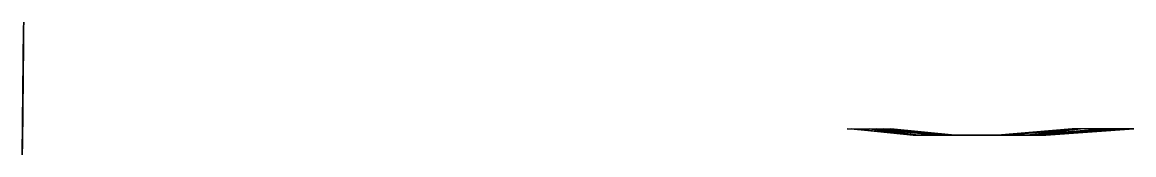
# Model space of a CAD drawing. Header units: inches. Extents: x -195 to 45, y -14 to 15.
import ezdxf

# ---------------------------------------------------------------- set-up
doc = ezdxf.new("R2010")
doc.units = ezdxf.units.IN
doc.header["$MEASUREMENT"] = 0
doc.layers.get('0').update_dxf_attribs({"color": 213, "true_color": 0xe158c7})

msp = doc.modelspace()

# ---------------------------------------------------------------- meshes
at = {"color": 136, "true_color": 0x068771}
mesh = msp.add_polyface(dxfattribs=at)
corners = [(45.41, -8.5, 6.01), (44.16, -8.5, -2.34), (25.72, -9.82, -0.32), (26.35, -9.82, 9.43), (6.68, -9.82, 1.38), (6.58, -9.82, 11.66), (-8.73, -8.5, 2.44), (-7.22, -8.5, 13.37), (42.5, -8.5, -15.17), (24.61, -9.82, -13.15), (5.02, -9.82, -11.45), (-10.39, -8.5, -10.39), (39.18, -8.5, -31.82), (22.3, -9.82, -28.87), (3.39, -9.82, -26.12), (-11.94, -8.5, -24.21), (33.9, -8.5, -48.96), (17.38, -9.82, -44.42), (-1.19, -9.82, -39.89), (-15.71, -8.5, -36.54), (32.08, -8.5, -55), (15.88, -9.82, -49.42), (-2.36, -9.82, -43.72), (-16.64, -8.5, -39.42), (-195.06, 14.56, 30.93), (-195.07, 13.31, 37.11), (-195.11, 9.77, 42.23), (-195.17, 4.56, 45.39), (-195.24, -1.43, 46.05), (-195.3, -7.15, 44.09), (-195.35, -11.62, 39.86), (-195.38, -14.07, 34.09), (-195.38, -14.07, 27.77), (-195.35, -11.62, 21.99), (-195.3, -7.15, 17.76), (-195.24, -1.43, 15.81), (-195.17, 4.56, 16.47), (-195.11, 9.77, 19.63), (-195.07, 13.31, 24.74)]
mesh.append_faces([[corners[k] for k in face] for face in [(25, 27, 29, 25), (29, 31, 33, 29), (33, 35, 37, 33), (29, 33, 37, 29), (25, 29, 37, 25)]], dxfattribs={"vtx0": -1, "vtx1": -1, "vtx2": -1, "vtx3": -1, "color": 136})
mesh.append_faces([[corners[k] for k in face] for face in [(25, 37, 38, 25)]], dxfattribs={"vtx0": -1, "vtx2": -1, "vtx3": -1, "color": 136})
mesh.append_faces([[corners[k] for k in face] for face in [(24, 25, 38, 24)]], dxfattribs={"vtx1": -1, "vtx3": -1, "color": 136})
mesh.append_faces([[corners[k] for k in face] for face in [(1, 2, 3, 1), (3, 0, 1, 3), (2, 4, 5, 2), (5, 3, 2, 5), (4, 6, 7, 4), (7, 5, 4, 7), (2, 1, 8, 2), (8, 9, 2, 8), (4, 2, 9, 4), (9, 10, 4, 9), (6, 4, 10, 6), (10, 11, 6, 10), (9, 8, 12, 9), (12, 13, 9, 12), (10, 9, 13, 10), (13, 14, 10, 13), (11, 10, 14, 11), (14, 15, 11, 14), (13, 12, 16, 13), (16, 17, 13, 16), (14, 13, 17, 14), (17, 18, 14, 17), (15, 14, 18, 15), (18, 19, 15, 18), (17, 16, 20, 17), (20, 21, 17, 20), (18, 17, 21, 18), (21, 22, 18, 21), (19, 18, 22, 19), (22, 23, 19, 22), (25, 26, 27, 25), (27, 28, 29, 27), (29, 30, 31, 29), (31, 32, 33, 31), (33, 34, 35, 33), (35, 36, 37, 35)]], dxfattribs={"vtx2": -1, "vtx3": -1, "color": 136})

doc.saveas('drawing.dxf')
